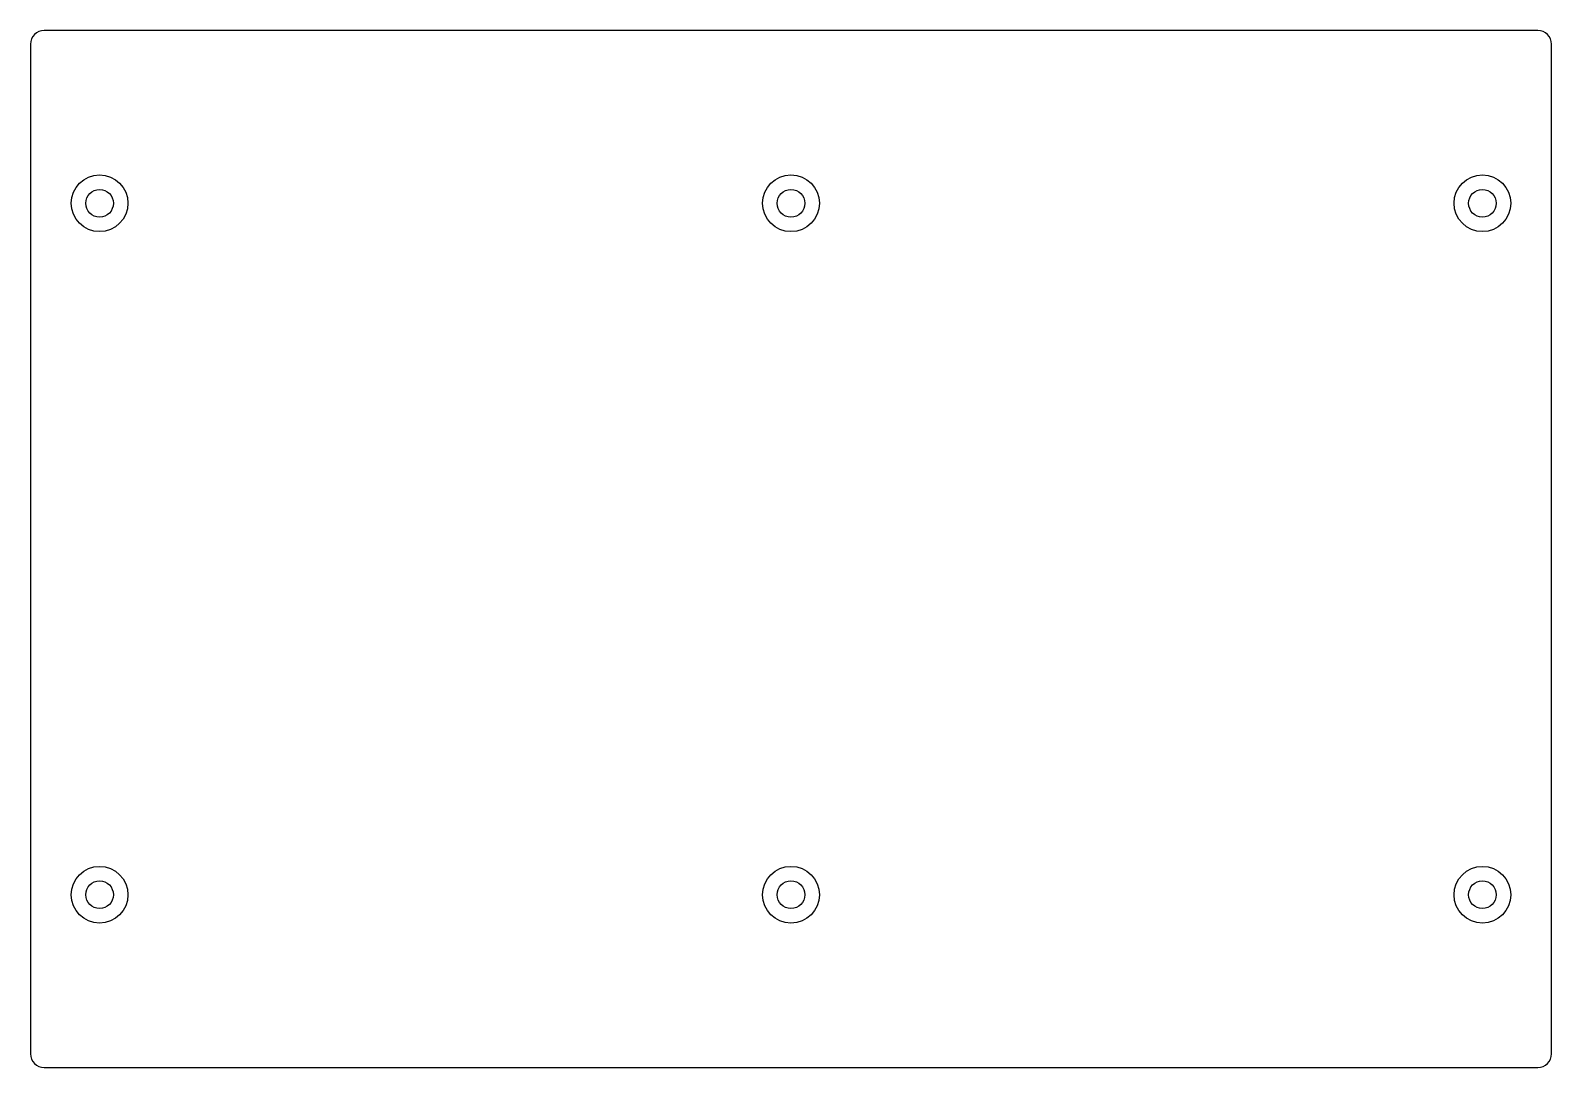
# Model space of a CAD drawing. Extents: x 0 to 220, y 0 to 150.
import ezdxf

# ---------------------------------------------------------------- set-up
doc = ezdxf.new("R2010")
doc.units = 0
doc.header["$MEASUREMENT"] = 0
for name, color, linetype in [('CNC_CUT', 142, 'CONTINUOUS'), ('CNC_DRILL', 40, 'CONTINUOUS'), ('CNC_POCKET', 6, 'CONTINUOUS')]:
    doc.layers.add(name, color=color, linetype=linetype)

msp = doc.modelspace()

# ---------------------------------------------------------------- linework, layer by layer
at = {"layer": 'CNC_CUT'}
for p, q in [((218, 150), (2, 150)), ((0, 148), (0, 2)), ((220, 2), (220, 148)), ((2, 0), (218, 0))]:
    msp.add_line(p, q, dxfattribs=at)
for centre, start, end in [((2, 148), 90, 180), ((218, 148), 0, 90), ((2, 2), 180, 270), ((218, 2), 270, 0)]:
    msp.add_arc(centre, 2, start, end, dxfattribs=at)
at = {"layer": 'CNC_DRILL'}
for centre in [(10, 125), (110, 125), (210, 125), (10, 25), (110, 25), (210, 25)]:
    msp.add_circle(centre, 2, dxfattribs=at)
at = {"layer": 'CNC_POCKET'}
for centre in [(10, 125), (110, 125), (210, 125), (10, 25), (110, 25), (210, 25)]:
    msp.add_circle(centre, 4.1, dxfattribs=at)

doc.saveas('drawing.dxf')
